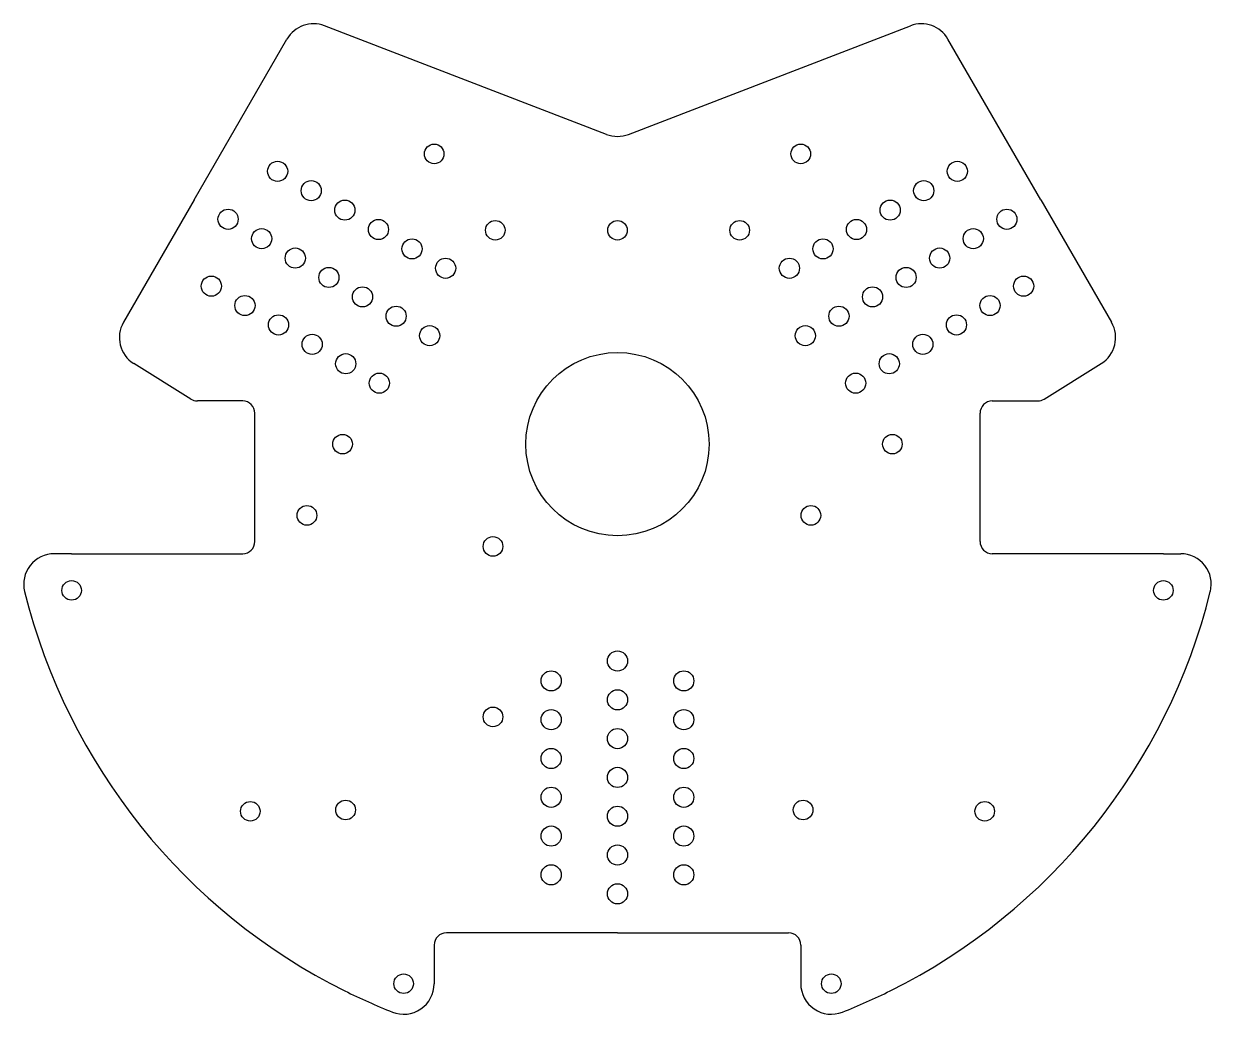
# Model space of a CAD drawing. Header units: millimetres. Extents: x 1836 to 2031, y 3138 to 3300.
import ezdxf

# ---------------------------------------------------------------- set-up
doc = ezdxf.new("R2010")
doc.units = ezdxf.units.MM

msp = doc.modelspace()

# ---------------------------------------------------------------- linework, layer by layer
for p, q in [((1931.66, 3281.91), (1885.48, 3299.68)), ((1935.25, 3281.91), (1981.43, 3299.68)), ((1864.17, 3271.21), (1879.35, 3297.51)), ((2002.73, 3271.21), (1987.55, 3297.51)), ((1864.17, 3271.21), (1852.59, 3251.15)), ((2002.73, 3271.21), (2014.32, 3251.15)), ((1863.62, 3238.58), (1854.27, 3244.41)), ((2003.29, 3238.58), (2012.64, 3244.41)), ((1872.1, 3238.27), (1864.68, 3238.27)), ((1994.8, 3238.27), (2002.23, 3238.27)), ((1874.1, 3215.27), (1874.1, 3236.27)), ((1992.8, 3215.27), (1992.8, 3236.27)), ((1844.1, 3213.27), (1841.26, 3213.27)), ((1844.1, 3213.27), (1862.1, 3213.27)), ((1862.1, 3213.27), (1864.1, 3213.27)), ((1864.1, 3213.27), (1872.1, 3213.27)), ((2002.8, 3213.27), (1994.8, 3213.27)), ((2004.8, 3213.27), (2002.8, 3213.27)), ((2022.8, 3213.27), (2004.8, 3213.27)), ((2022.8, 3213.27), (2025.64, 3213.27)), ((1933.45, 3151.21), (1905.45, 3151.21)), ((1933.45, 3151.21), (1917.6, 3151.21)), ((1933.45, 3151.21), (1949.3, 3151.21)), ((1933.45, 3151.21), (1961.45, 3151.21)), ((1903.45, 3149.21), (1903.45, 3142.9)), ((1963.45, 3149.21), (1963.45, 3142.9))]:
    msp.add_line(p, q)
for centre, radius in [((1903.45, 3278.71), 1.6), ((1963.45, 3278.71), 1.6), ((1877.82, 3275.86), 1.65), ((1989.08, 3275.86), 1.65), ((1883.32, 3272.69), 1.65), ((1983.58, 3272.69), 1.65), ((1869.71, 3268.01), 1.65), ((1888.82, 3269.51), 1.65), ((1978.08, 3269.51), 1.65), ((1997.19, 3268.01), 1.65), ((1894.32, 3266.34), 1.65), ((1913.45, 3266.21), 1.6), ((1933.45, 3266.21), 1.6), ((1953.45, 3266.21), 1.6), ((1972.58, 3266.34), 1.65), ((1875.21, 3264.84), 1.65), ((1991.69, 3264.84), 1.65), ((1899.82, 3263.16), 1.65), ((1967.09, 3263.16), 1.65), ((1880.71, 3261.66), 1.65), ((1986.19, 3261.66), 1.65), ((1886.21, 3258.49), 1.65), ((1905.32, 3259.99), 1.65), ((1961.59, 3259.99), 1.65), ((1980.69, 3258.49), 1.65), ((1866.97, 3257.07), 1.65), ((1999.93, 3257.07), 1.65), ((1891.71, 3255.31), 1.65), ((1975.2, 3255.31), 1.65), ((1872.47, 3253.89), 1.65), ((1994.43, 3253.89), 1.65), ((1877.97, 3250.72), 1.65), ((1897.21, 3252.14), 1.65), ((1969.7, 3252.14), 1.65), ((1988.93, 3250.72), 1.65), ((1902.71, 3248.96), 1.65), ((1964.2, 3248.96), 1.65), ((1883.47, 3247.54), 1.65), ((1983.43, 3247.54), 1.65), ((1933.45, 3231.21), 15), ((1888.97, 3244.37), 1.65), ((1977.94, 3244.37), 1.65), ((1894.47, 3241.19), 1.65), ((1972.44, 3241.19), 1.65), ((1888.45, 3231.21), 1.6), ((1978.45, 3231.21), 1.6), ((1882.62, 3219.55), 1.61), ((1965.1, 3219.55), 1.61), ((1913.07, 3214.47), 1.61), ((1844.1, 3207.27), 1.6), ((2022.8, 3207.27), 1.6), ((1933.45, 3195.71), 1.65), ((1922.6, 3192.46), 1.65), ((1944.3, 3192.46), 1.65), ((1933.45, 3189.36), 1.65), ((1913.07, 3186.56), 1.61), ((1922.6, 3186.11), 1.65), ((1944.3, 3186.11), 1.65), ((1933.45, 3183.01), 1.65), ((1922.6, 3179.76), 1.65), ((1944.3, 3179.76), 1.65), ((1933.45, 3176.66), 1.65), ((1922.6, 3173.41), 1.65), ((1944.3, 3173.41), 1.65), ((1873.35, 3171.11), 1.6), ((1888.95, 3171.33), 1.61), ((1963.83, 3171.33), 1.61), ((1993.56, 3171.11), 1.6), ((1933.45, 3170.31), 1.65), ((1922.6, 3167.06), 1.65), ((1944.3, 3167.06), 1.65), ((1933.45, 3163.96), 1.65), ((1922.6, 3160.71), 1.65), ((1944.3, 3160.71), 1.65), ((1933.45, 3157.61), 1.65), ((1898.45, 3142.9), 1.6), ((1968.45, 3142.9), 1.6)]:
    msp.add_circle(centre, radius)
for centre, radius, start, end in [((1883.68, 3295.01), 5, 68.9483, 150), ((1983.22, 3295.01), 5, 30, 111.0517), ((1933.45, 3286.57), 5, 248.9483, 291.0517), ((1856.92, 3248.65), 5, 150, 238.0438), ((2009.99, 3248.65), 5, 301.9562, 30), ((1864.68, 3240.27), 2, 238.0438, 270), ((2002.23, 3240.27), 2, 270, 301.9562), ((1872.1, 3236.27), 2, 0, 90), ((1994.8, 3236.27), 2, 90, 180), ((1872.1, 3215.27), 2, 270, 0), ((1994.8, 3215.27), 2, 180, 270), ((1841.26, 3208.27), 5, 90, 193.974), ((2025.64, 3208.27), 5, 346.026, 90), ((1933.45, 3231.21), 100, 193.974, 243.4861), ((1933.45, 3231.21), 100, 296.5139, 346.026), ((1905.45, 3149.21), 2, 90, 180), ((1961.45, 3149.21), 2, 0, 90), ((1933.45, 3231.21), 100, 243.4861, 248.3817), ((1898.45, 3142.9), 5, 248.3817, 0), ((1968.45, 3142.9), 5, 180, 291.6183), ((1933.45, 3231.21), 100, 291.6183, 296.5139)]:
    msp.add_arc(centre, radius, start, end)

doc.saveas('drawing.dxf')
